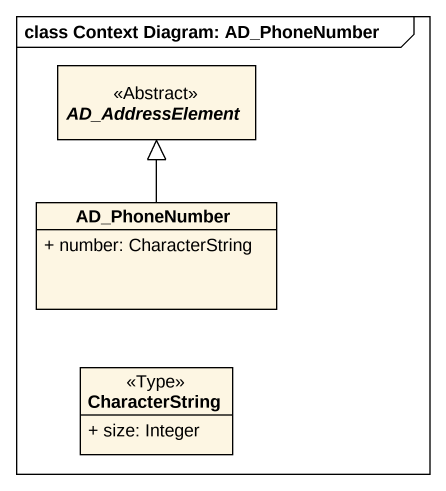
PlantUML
@startuml
mainframe class Context Diagram: AD_PhoneNumber
hide circle
hide empty members
skinparam classAttributeIconSize 0
abstract class AD_AddressElement <<Abstract>>
class AD_PhoneNumber {
  + number: CharacterString
}
class CharacterString <<Type>> {
  + size: Integer
}
AD_PhoneNumber -up-|> AD_AddressElement
@enduml
